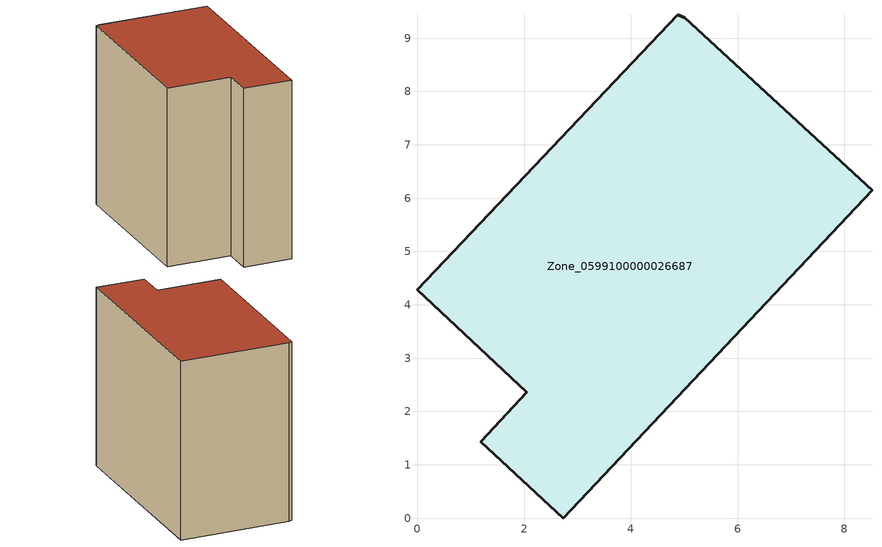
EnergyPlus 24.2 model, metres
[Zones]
Zone_0599100000026687
 floor ground (C_G): 4.88,9.44 5.01,9.38 8.52,6.15 2.73,0 1.19,1.43 2.05,2.36 0,4.28 z0
 wall outside (C_F): 2.05,2.36 1.19,1.43 2.73,0 8.52,6.15 5.01,9.38 4.88,9.44 0,4.28 2.05,2.36 z0:7.78
 roof outside (C_R): 4.88,9.44 0,4.28 2.05,2.36 1.19,1.43 2.73,0 8.52,6.15 5.01,9.38 z7.78
[BUILDING]
Pand.0599100000026687: North Axis=0; Terrain=City; Loads Convergence Tolerance Value=0.04; Temperature Convergence Tolerance Value=0.4; Solar Distribution=FullExterior; Maximum Number of Warmup Days=25; Minimum Number of Warmup Days=1
[Site:Location]
Rotterdam.The.Hague.AP_ZH_NLD Design_Conditions: Latitude=51.96; Longitude=4.45; Time Zone=1; Elevation=-4.5
[SITE:GROUNDTEMPERATURE:BUILDINGSURFACE]
18, 18, 18, 18, 18, 18, 18, 18, 18, 18, 18, 18
[MATERIAL] Thermal Absorptance=0.9; Solar Absorptance=0.7; Visible Absorptance=0.7
Name | Roughness | Thickness | Conductivity | Density | Specific Heat
G.TI.1946 | MediumSmooth | 0.15 | 1 | 540 | 1210
F.TI.1946 | Rough | 0.3 | 0.857143 | 1920 | 840
R.TI.1946 | MediumRough | 0.2 | 0.1 | 1500 | 1000
[CONSTRUCTION]
C_G: G.TI.1946
C_F: F.TI.1946
C_R: R.TI.1946
[ZONE]
Zone_0599100000026687: Type=1; Multiplier=1; Ceiling Height=Autocalculate; Volume=Autocalculate; Floor Area=autocalculate; Part of Total Floor Area=Yes
[ZONEINFILTRATION:DESIGNFLOWRATE]
Infil_Zone_0599100000026687: Zone or ZoneList or Space or SpaceList=Zone_0599100000026687; Schedule=AlwaysOn; Design Flow Rate Calculation Method=Flow/Area; Flow Rate per Floor Area=0.003; Constant Term Coefficient=1; Temperature Term Coefficient=0; Velocity Term Coefficient=0; Velocity Squared Term Coefficient=0
[HVACTEMPLATE:ZONE:IDEALLOADSAIRSYSTEM]
Zone_0599100000026687: Maximum Heating Supply Air Temperature=50; Minimum Cooling Supply Air Temperature=13; Maximum Heating Supply Air Humidity Ratio=0.0156; Minimum Cooling Supply Air Humidity Ratio=0.0077; Heating Limit=NoLimit; Cooling Limit=NoLimit; Dehumidification Control Type=ConstantSensibleHeatRatio; Cooling Sensible Heat Ratio=0.7; Dehumidification Setpoint=60; Humidification Control Type=None; Humidification Setpoint=30; Outdoor Air Method=None; Outdoor Air Flow Rate per Person=0.00944; Outdoor Air Flow Rate per Zone Floor Area=0; Outdoor Air Flow Rate per Zone=0; Demand Controlled Ventilation Type=None; Outdoor Air Economizer Type=NoEconomizer; Heat Recovery Type=None; Sensible Heat Recovery Effectiveness=0.7; Latent Heat Recovery Effectiveness=0.65
[ZONECONTROL:THERMOSTAT]
ThermostatControl_Zone_0599100000026687: Zone or ZoneList=Zone_0599100000026687; Control Type Schedule=DualSetpointControlType; Control 1=Thermostat_Zone_0599100000026687; Temperature Difference Between Cutout And Setpoint=0
[THERMOSTATSETPOINT:DUALSETPOINT]
Thermostat_Zone_0599100000026687: Heating Setpoint Temperature Schedule=HeatingSetpoint_Zone_0599100000026687; Cooling Setpoint Temperature Schedule=CoolingSetpoint_Zone_0599100000026687
[SCHEDULE:COMPACT]
HeatingSetpoint_Zone_0599100000026687: Through: 12/31, For: AllDays, Until: 24:00, 21
CoolingSetpoint_Zone_0599100000026687: Through: 12/31, For: AllDays, Until: 24:00, 24
DualSetpointControlType: Through: 12/31, For: AllDays, Until: 24:00, 4
AlwaysOn: Through: 12/31, For: AllDays, Until: 24:00, 1
